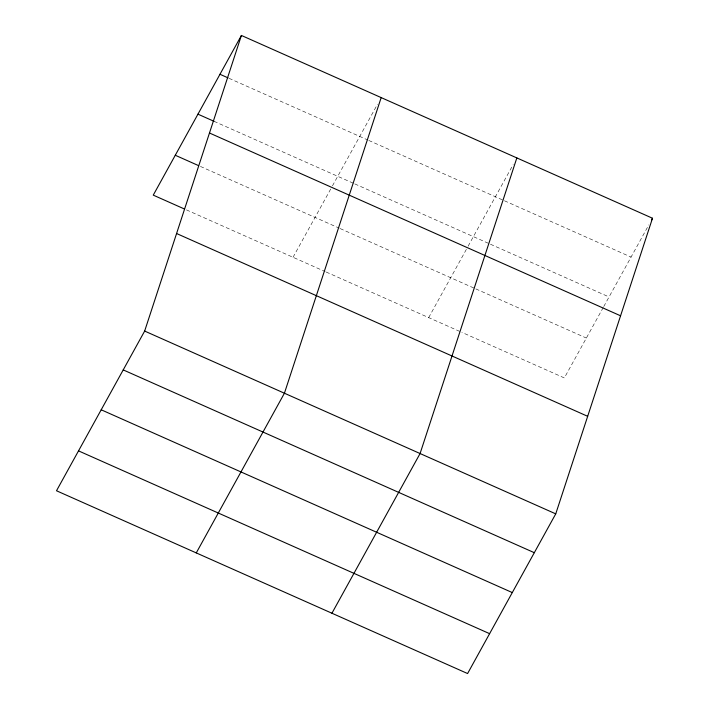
<?xml version="1.0" encoding="UTF-8"?>
<svg xmlns="http://www.w3.org/2000/svg" width="709" height="709" viewBox="0 0 709 709"><rect width="100%" height="100%" fill="white"/><g stroke="black" fill="none" stroke-linecap="round" stroke-linejoin="round"><path stroke-width="0.53" stroke-dasharray="3.54 2.66" d="M293.03 257.287L331.927 186.822M332.45 185.873L377.516 104.232M428.688 317.605L467.586 247.149M468.108 246.191L513.183 164.55M603.244 307.467L564.346 377.932L461.851 332.353M603.776 306.51L648.841 224.868M229.025 78.309L367.785 140.001M368.786 140.453L503.443 200.328M504.445 200.771L631.063 257.075M214.047 121.319L353.809 183.463M354.81 183.906L489.467 243.781M490.468 244.233L609.049 296.956M200.408 166.429L339.159 228.13M340.169 228.573L474.817 288.448M475.828 288.9L586.361 338.051M186.44 209.891L325.183 271.582M326.184 272.034L460.841 331.909"/><path stroke-width="1.06" d="M144.654 331.068L241.406 35.45L652.502 218.239L555.741 513.865L467.594 673.55L56.498 490.761L144.654 331.068L555.741 513.865M381.176 97.603L284.424 393.22L196.269 552.905M516.843 157.921L420.082 453.538L331.936 613.232M241.406 35.45L153.259 195.135L184.429 208.995M651.456 220.136L652.502 218.239M219.976 74.277L228.014 77.857M197.953 114.167L214.047 121.319M209.483 133.008L620.57 315.797M175.274 155.253L198.396 165.543M176.585 233.518L587.672 416.307M123.215 369.903L534.311 552.692M101.201 409.784L512.288 592.573M78.513 450.871L489.609 633.669"/></g></svg>
